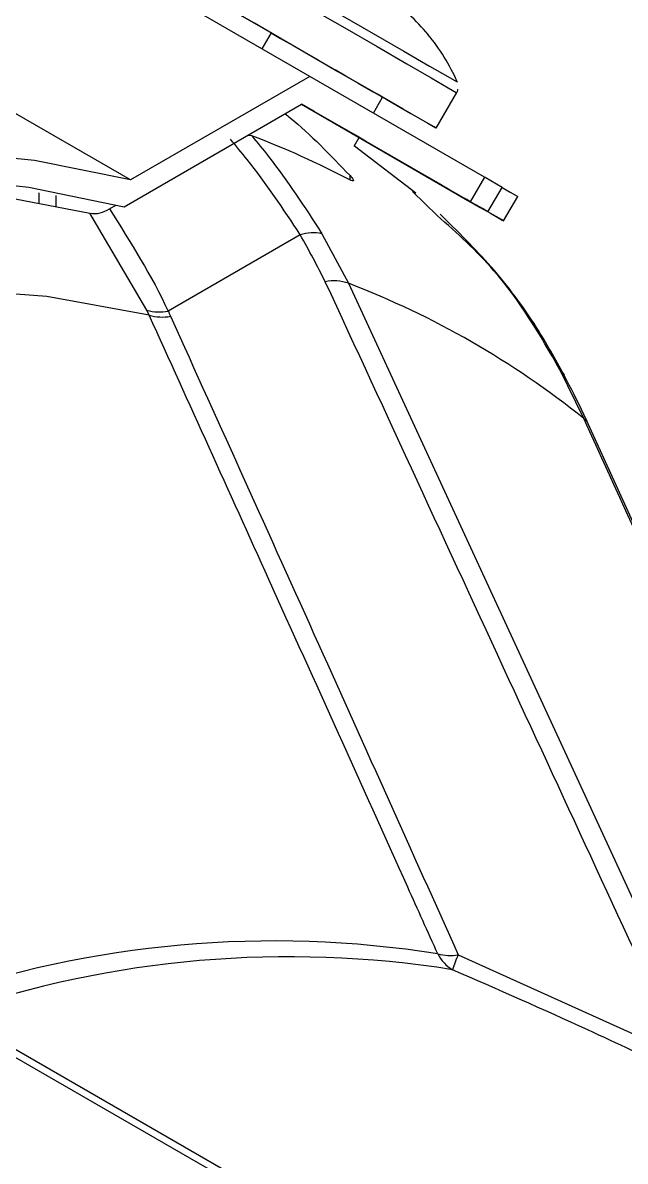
# Model space of a CAD drawing. Extents: x 11 to 120, y 2 to 94.
# Drawn here: x 24.289 to 25.057, y 75.643 to 77.095 of the extents above; entities that cross this region are included whole.
import ezdxf

# ---------------------------------------------------------------- set-up
doc = ezdxf.new("R2010")
doc.units = 0
doc.header["$MEASUREMENT"] = 0
doc.layers.add('OBJECT', color=7, linetype='CONTINUOUS')

msp = doc.modelspace()

# ---------------------------------------------------------------- linework, layer by layer
at = {"layer": 'OBJECT'}
for p, q in [((24.6548, 77.0262), (24.2446, 77.2629)), ((24.4262, 76.8942), (24.0161, 77.131)), ((24.6054, 77.0817), (24.5937, 77.0614)), ((24.6548, 77.0262), (24.4262, 76.8942)), ((24.8772, 76.8977), (24.6548, 77.0262)), ((24.7357, 76.9794), (24.7474, 76.9997)), ((24.8158, 76.9602), (24.842, 77.0055)), ((24.4179, 76.8601), (24.6442, 76.9907)), ((24.6442, 76.9907), (24.8592, 76.8665)), ((24.5806, 76.9505), (24.5754, 76.951)), ((24.7113, 76.9371), (24.7177, 76.9482)), ((24.7899, 76.8775), (24.7115, 76.9374)), ((24.8237, 76.8871), (24.7177, 76.9482)), ((24.7062, 76.8941), (24.7059, 76.8997)), ((24.8772, 76.8977), (24.8592, 76.8665)), ((24.3098, 76.8636), (24.3098, 76.8779)), ((24.8171, 76.8489), (24.7856, 76.8796)), ((24.8237, 76.8871), (24.8237, 76.8871)), ((24.8817, 76.8535), (24.8997, 76.8847)), ((24.3308, 76.8744), (24.3308, 76.8598)), ((24.4074, 76.8618), (24.3994, 76.8572)), ((24.8558, 76.8685), (24.8555, 76.8687)), ((24.9016, 76.8421), (24.9196, 76.8732)), ((24.4471, 76.728), (24.3745, 76.8519)), ((24.6425, 76.8243), (24.474, 76.7271)), ((24.6701, 76.8256), (24.7038, 76.7625)), ((24.7038, 76.7625), (25.1722, 75.7473)), ((24.45, 76.7217), (24.4471, 76.728)), ((25.0041, 76.5899), (24.9735, 76.6524)), ((25.3686, 75.7947), (25.0093, 76.5834)), ((27.0521, 74.1748), (23.9232, 75.981)), ((27.0672, 74.1761), (23.9619, 75.9688)), ((24.8438, 75.9064), (25.1309, 75.7762))]:
    msp.add_line(p, q, dxfattribs=at)
at = {"layer": 'OBJECT', "flags": 128}
for points in [[(24.5631, 77.1665), (24.5633, 77.1664), (24.5716, 77.1616), (24.5915, 77.1501), (24.6212, 77.133), (24.6582, 77.1116), (24.6992, 77.088), (24.7404, 77.0642), (24.7783, 77.0423), (24.8094, 77.0243), (24.8311, 77.0118), (24.8413, 77.0059), (24.842, 77.0055)], [(24.5745, 77.1739), (24.5772, 77.1724), (24.5919, 77.1639), (24.618, 77.1488), (24.6529, 77.1286), (24.6934, 77.1053), (24.7353, 77.0811), (24.7746, 77.0584), (24.8074, 77.0394), (24.8306, 77.0261), (24.8418, 77.0196), (24.8427, 77.0191)], [(24.6658, 77.0468), (24.659, 77.0507), (24.619, 77.0738), (24.5841, 77.094), (24.5574, 77.1094), (24.5412, 77.1187), (24.5371, 77.1211), (24.5454, 77.1163), (24.5653, 77.1048), (24.5951, 77.0876), (24.6321, 77.0663), (24.673, 77.0426), (24.7142, 77.0188), (24.7521, 76.997), (24.7833, 76.979), (24.8049, 76.9665), (24.8151, 76.9606), (24.813, 76.9618), (24.813, 76.9618)], [(24.6054, 77.0817), (24.6068, 77.0809), (24.6175, 77.0747), (24.6372, 77.0633), (24.6628, 77.0485), (24.6905, 77.0325), (24.7161, 77.0178), (24.7356, 77.0065), (24.7461, 77.0004), (24.7474, 76.9997)], [(24.813, 76.9618), (24.7988, 76.97), (24.7737, 76.9845), (24.7399, 77.004), (24.7005, 77.0267), (24.6869, 77.0346)], [(24.7177, 76.9482), (24.7265, 76.9432), (24.7257, 76.9436), (24.7128, 76.9511), (24.6899, 76.9643), (24.6604, 76.9813), (24.6442, 76.9907)], [(24.4262, 76.8942), (24.3037, 76.9189), (24.1763, 76.9317), (24.0445, 76.9327), (23.9088, 76.9218), (23.7698, 76.899), (23.6279, 76.8646), (23.4837, 76.8185), (23.3378, 76.761)], [(23.3378, 76.7314), (23.4827, 76.7882), (23.6259, 76.8337), (23.7668, 76.8675), (23.9048, 76.8897), (24.0395, 76.9), (24.1702, 76.8985), (24.2965, 76.8852), (24.4179, 76.8601)], [(24.8997, 76.8847), (24.8928, 76.8887), (24.8852, 76.8931), (24.8781, 76.8972), (24.8772, 76.8977)], [(23.1361, 76.6346), (23.2472, 76.6893), (23.3981, 76.7535), (23.5474, 76.8055), (23.6944, 76.8451), (23.8386, 76.872), (23.9793, 76.8861), (24.1159, 76.8875), (24.2478, 76.8761), (24.3745, 76.8519)], [(24.8237, 76.8871), (24.8206, 76.8888), (24.8204, 76.889), (24.8231, 76.8874), (24.8283, 76.8844), (24.8353, 76.8804), (24.8429, 76.876), (24.85, 76.8719), (24.8555, 76.8687)], [(24.8997, 76.8847), (24.9102, 76.8787), (24.9169, 76.8748), (24.9196, 76.8733), (24.9196, 76.8732)], [(24.8817, 76.8535), (24.8748, 76.8576), (24.8672, 76.8619), (24.8601, 76.866), (24.8546, 76.8692), (24.8515, 76.871), (24.8513, 76.8711), (24.854, 76.8696), (24.8592, 76.8665)], [(24.8558, 76.8685), (24.8719, 76.8592), (24.8849, 76.8517), (24.8944, 76.8462), (24.9, 76.843), (24.9016, 76.8421), (24.8989, 76.8436), (24.8922, 76.8475), (24.8817, 76.8535)], [(24.45, 76.7217), (24.3196, 76.7455), (24.1836, 76.7556), (24.0426, 76.7519), (23.8974, 76.7343), (23.7486, 76.7031), (23.5969, 76.6584), (23.4431, 76.6002), (23.2877, 76.5291), (23.1317, 76.4451), (22.9756, 76.3489), (22.8203, 76.2407), (22.6664, 76.1212), (22.5147, 75.9908), (22.3659, 75.8502), (22.2207, 75.7001), (22.0798, 75.5411), (21.9438, 75.374), (21.8133, 75.1996)]]:
    msp.add_lwpolyline(points, dxfattribs=at)
at = {"layer": 'OBJECT'}
for centre, radius, start, end in [((24.6118, 76.9202), 0.2508, 39.502, 55.4817), ((24.6027, 76.913), 0.2624, 23.8332, 39.4846), ((24.1662, 75.8612), 1.1655, 62.4197, 69.1688), ((24.6587, 76.7762), 0.0507, 76.9721, 108.6342), ((24.6855, 76.7106), 0.055, 70.4716, 101.591), ((24.3006, 75.7133), 1.124, 51.2502, 68.974), ((24.4625, 76.7845), 0.0586, 254.7597, 281.3144), ((24.4663, 76.7785), 0.0591, 253.9559, 280.4931), ((24.9585, 76.6346), 0.0233, 27.8973, 49.7434), ((24.994, 76.5761), 0.0171, 25.3669, 53.6851), ((24.6087, 74.5908), 1.3331, 80.9782, 109.2612), ((24.6282, 74.5782), 1.3255, 80.9583, 108.9089), ((24.8616, 75.9292), 0.0489, 206.46, 239.1151), ((24.8331, 75.9662), 0.0608, 255.4103, 280.1269), ((25.1197, 75.7901), 0.2995, 157.1476, 161.0741)]:
    msp.add_arc(centre, radius, start, end, dxfattribs=at)
for points, knots in [([(24.8418, 77.0057), (24.8425, 77.0066), (24.8433, 77.0079), (24.8435, 77.0094), (24.8435, 77.0098)], [0, 0, 0, 0, 0.763735, 1, 1, 1, 1]), ([(24.6233, 76.9786), (24.6254, 76.9769), (24.6539, 76.9541), (24.6809, 76.9259), (24.7059, 76.8997)], [0, 0, 0, 0, 0.073864, 1, 1, 1, 1]), ([(24.5806, 76.9505), (24.5878, 76.9418), (24.62, 76.903), (24.6482, 76.8594), (24.6701, 76.8256)], [0, 0, 0, 0, 0.22451, 1, 1, 1, 1]), ([(24.6425, 76.8243), (24.6425, 76.8243), (24.6211, 76.8571), (24.5924, 76.8996), (24.5607, 76.9375), (24.5536, 76.9461)], [0, 0, 0, 0, 0.000015, 0.773396, 1, 1, 1, 1]), ([(24.7059, 76.8997), (24.7067, 76.8989), (24.7082, 76.8972), (24.7097, 76.8951), (24.7103, 76.8937), (24.7101, 76.8929), (24.7086, 76.8929), (24.7067, 76.8938), (24.7058, 76.8943)], [0, 0, 0, 0, 0.139974, 0.280619, 0.412116, 0.549234, 0.769118, 1, 1, 1, 1]), ([(24.3745, 76.8519), (24.3787, 76.8514), (24.3864, 76.8507), (24.3953, 76.8551), (24.3994, 76.8572)], [0, 0, 0, 0, 0.540768, 1, 1, 1, 1]), ([(24.3994, 76.8572), (24.4264, 76.8145), (24.4533, 76.7719), (24.474, 76.7271), (24.474, 76.7271)], [0, 0, 0, 0, 0.999987, 1, 1, 1, 1]), ([(24.9735, 76.6524), (24.948, 76.6965), (24.9055, 76.7697), (24.8423, 76.8263), (24.8171, 76.8489)], [0, 0, 0, 0, 0.601075, 1, 1, 1, 1]), ([(24.9787, 76.6454), (24.9675, 76.6658), (24.9406, 76.7143), (24.8884, 76.7841), (24.8431, 76.8287), (24.8207, 76.8506)], [0, 0, 0, 0, 0.269103, 0.640035, 1, 1, 1, 1]), ([(24.6744, 76.7645), (24.6642, 76.7844), (24.6539, 76.8044), (24.6425, 76.8243), (24.6425, 76.8243)], [0, 0, 0, 0, 0.99997, 1, 1, 1, 1]), ([(25.1309, 75.7762), (25.0567, 75.9366), (24.9044, 76.2662), (24.7524, 76.5955), (24.6744, 76.7645)], [0, 0, 0, 0, 0.486656, 1, 1, 1, 1]), ([(24.8178, 75.9074), (24.805, 75.9357), (24.7334, 76.0949), (24.6109, 76.3664), (24.5009, 76.6094), (24.45, 76.7217)], [0, 0, 0, 0, 0.104198, 0.585846, 1, 1, 1, 1]), ([(24.474, 76.7271), (24.474, 76.7271), (24.4751, 76.7249), (24.4761, 76.7226), (24.4771, 76.7204)], [0, 0, 0, 0, 0.000279, 1, 1, 1, 1]), ([(24.4771, 76.7204), (24.5401, 76.581), (24.6626, 76.3099), (24.7845, 76.0383), (24.8438, 75.9064)], [0, 0, 0, 0, 0.514049, 1, 1, 1, 1]), ([(25.0094, 76.5831), (25.0076, 76.5871), (24.9978, 76.6092), (24.9875, 76.6287), (24.979, 76.6447)], [0, 0, 0, 0, 0.18235, 1, 1, 1, 1]), ([(25.3659, 75.7963), (25.3269, 75.882), (25.2065, 76.1464), (25.0857, 76.411), (25.0041, 76.5899)], [0, 0, 0, 0, 0.323955, 1, 1, 1, 1]), ([(25.1212, 75.7576), (25.0839, 75.7754), (24.9897, 75.8202), (24.8942, 75.862), (24.8365, 75.8872)], [0, 0, 0, 0, 0.396331, 1, 1, 1, 1])]:
    msp.add_open_spline(points, degree=3, knots=knots, dxfattribs=at)

doc.saveas('drawing.dxf')
